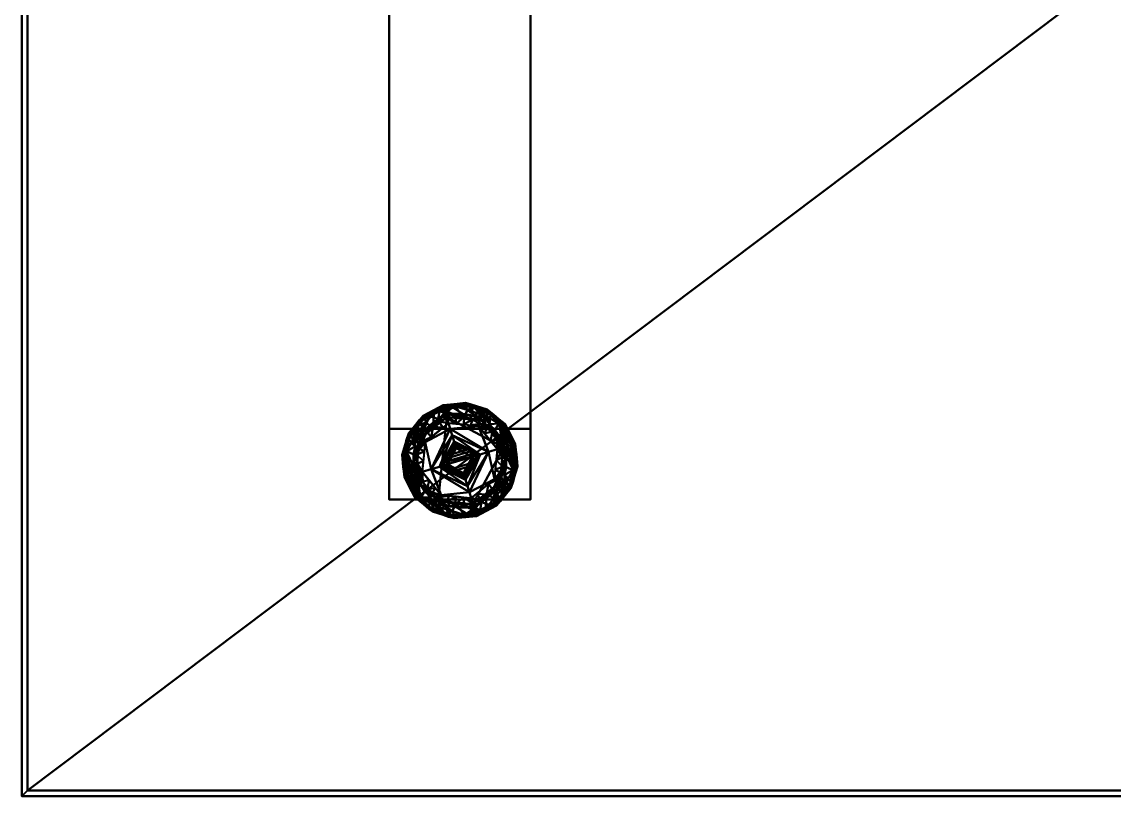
# Model space of a CAD drawing. Header units: millimetres. Extents: x -1905 to 795, y -245 to 965.
# Drawn here: x -1904.5 to -1518, y -245.1 to 28.9 of the extents above; entities that cross this region are included whole.
import ezdxf

# ---------------------------------------------------------------- set-up
doc = ezdxf.new("R2010")
doc.units = ezdxf.units.MM
doc.layers.add('I-FURN', color=7, linetype='Continuous', lineweight=40)

msp = doc.modelspace()

# ---------------------------------------------------------------- meshes
at = {"layer": 'I-FURN', "color": 252, "true_color": 0xa39689}
mesh = msp.add_polyface(dxfattribs=at)
corners = [(-554.52, -245.09, 725), (-554.52, -243.09, 725), (-1902.52, -243.09, 725), (-1902.52, 962.91, 725), (-554.52, 962.91, 725), (-554.52, 964.91, 725), (-1904.52, 964.91, 725), (-1904.52, -245.09, 725)]
mesh.append_faces([[corners[k] for k in face] for face in [(7, 2, 3, 6)]], dxfattribs={"vtx0": -1, "vtx2": -1, "color": 252})
mesh.append_faces([[corners[k] for k in face] for face in [(0, 1, 2, 7)]], dxfattribs={"vtx2": -1, "color": 252})
mesh.append_faces([[corners[k] for k in face] for face in [(3, 4, 5, 6)]], dxfattribs={"vtx3": -1, "color": 252})
mesh = msp.add_polyface(dxfattribs=at)
corners = [(-554.52, -245.09, 700), (-1904.52, -245.09, 700), (-1904.52, 964.91, 700), (-554.52, 964.91, 700), (-554.52, 962.91, 700), (-1902.52, 962.91, 700), (-1902.52, -243.09, 700), (-554.52, -243.09, 700)]
mesh.append_faces([[corners[k] for k in face] for face in [(2, 5, 6, 1)]], dxfattribs={"vtx0": -1, "vtx2": -1, "color": 252})
mesh.append_faces([[corners[k] for k in face] for face in [(3, 4, 5, 2)]], dxfattribs={"vtx2": -1, "color": 252})
mesh.append_faces([[corners[k] for k in face] for face in [(6, 7, 0, 1)]], dxfattribs={"vtx3": -1, "color": 252})
mesh = msp.add_polyface(dxfattribs=at)
corners = [(-1904.52, -245.09, 725), (-1904.52, 964.91, 725), (-1904.52, 964.91, 700), (-1904.52, -245.09, 700)]
mesh.append_faces([[corners[k] for k in face] for face in [(0, 1, 2, 3)]], dxfattribs={"color": 252})
mesh = msp.add_polyface(dxfattribs=at)
corners = [(-1902.52, 962.91, 725), (-1902.52, -243.09, 725), (-554.52, -243.09, 725), (-554.52, 962.91, 725), (-1191.35, 428.44, 725), (-906.26, 428.44, 725), (-906.26, 292.33, 725), (-1191.35, 292.33, 725)]
mesh.append_faces([[corners[k] for k in face] for face in [(3, 5, 6, 2), (7, 1, 2, 6)]], dxfattribs={"vtx0": -1, "vtx2": -1, "color": 252})
mesh.append_faces([[corners[k] for k in face] for face in [(3, 0, 4, 5), (7, 4, 0, 1)]], dxfattribs={"vtx1": -1, "vtx3": -1, "color": 252})
mesh = msp.add_polyface(dxfattribs=at)
corners = [(-1902.52, 962.91, 700), (-554.52, 962.91, 700), (-554.52, -243.09, 700), (-1902.52, -243.09, 700), (-1191.35, 428.44, 700), (-1191.35, 292.33, 700), (-906.26, 292.33, 700), (-906.26, 428.44, 700)]
mesh.append_faces([[corners[k] for k in face] for face in [(5, 3, 0, 4), (4, 0, 1, 7)]], dxfattribs={"vtx0": -1, "vtx2": -1, "color": 252})
mesh.append_faces([[corners[k] for k in face] for face in [(2, 3, 5, 6), (1, 2, 6, 7)]], dxfattribs={"vtx1": -1, "vtx3": -1, "color": 252})
mesh = msp.add_polyface(dxfattribs=at)
corners = [(-1902.52, -243.09, 725), (-1902.52, 962.91, 725), (-1902.52, 962.91, 700), (-1902.52, -243.09, 700)]
mesh.append_faces([[corners[k] for k in face] for face in [(0, 1, 2, 3)]], dxfattribs={"color": 252})
mesh = msp.add_polyface(dxfattribs=at)
corners = [(-1902.52, 962.91, 725), (-1902.52, -243.09, 725), (-1902.52, -243.09, 700), (-1902.52, 962.91, 700)]
mesh.append_faces([[corners[k] for k in face] for face in [(0, 1, 2, 3)]], dxfattribs={"color": 252})
at = {"layer": 'I-FURN', "color": 250, "true_color": 0x141414}
mesh = msp.add_polyface(dxfattribs=at)
corners = [(-1774.52, 859.91, 20.54), (-1774.52, 834.91, 20.54), (-1774.52, 834.91, 650), (-1774.52, -115.09, 650), (-1774.52, -115.09, 20.54), (-1774.52, -140.09, 20.54), (-1774.52, -140.09, 700), (-1774.52, 859.91, 700)]
mesh.append_faces([[corners[k] for k in face] for face in [(2, 7, 0, 1)]], dxfattribs={"vtx0": -1, "color": 250})
mesh.append_faces([[corners[k] for k in face] for face in [(7, 2, 3, 6)]], dxfattribs={"vtx0": -1, "vtx2": -1, "color": 250})
mesh.append_faces([[corners[k] for k in face] for face in [(5, 6, 3, 4)]], dxfattribs={"vtx1": -1, "color": 250})
mesh = msp.add_polyface(dxfattribs=at)
corners = [(-1724.52, -140.09, 700), (-1724.52, 859.91, 700), (-1774.52, 859.91, 700), (-1774.52, -140.09, 700)]
mesh.append_faces([[corners[k] for k in face] for face in [(3, 0, 1, 2)]], dxfattribs={"color": 250})
mesh = msp.add_polyface(dxfattribs=at)
corners = [(-1724.52, 859.91, 20.54), (-1724.52, 859.91, 700), (-1724.52, -140.09, 700), (-1724.52, -140.09, 20.54), (-1724.52, -115.09, 20.54), (-1724.52, -115.09, 650), (-1724.52, 834.91, 650), (-1724.52, 834.91, 20.54)]
mesh.append_faces([[corners[k] for k in face] for face in [(5, 6, 1, 2)]], dxfattribs={"vtx1": -1, "vtx3": -1, "color": 250})
mesh.append_faces([[corners[k] for k in face] for face in [(3, 4, 5, 2)]], dxfattribs={"vtx2": -1, "color": 250})
mesh.append_faces([[corners[k] for k in face] for face in [(6, 7, 0, 1)]], dxfattribs={"vtx3": -1, "color": 250})
mesh = msp.add_polyface(dxfattribs=at)
corners = [(-1724.52, 834.91, 650), (-1724.52, -115.09, 650), (-1774.52, -115.09, 650), (-1774.52, 834.91, 650)]
mesh.append_faces([[corners[k] for k in face] for face in [(0, 1, 2, 3)]], dxfattribs={"color": 250})
at = {"layer": 'I-FURN', "color": 250, "true_color": 0x191919}
mesh = msp.add_polyface(dxfattribs=at)
corners = [(-1734.13, -121.73, -0.13), (-1741.92, -112.19, -0.13), (-1754.19, -110.95, -0.13), (-1763.73, -118.75, -0.13), (-1764.96, -131.01, -0.13), (-1766.58, -131.49, 0.2), (-1767.94, -131.9, 1.16), (-1768.86, -132.18, 2.58), (-1769.18, -132.27, 4.27), (-1769.94, -124.31, 4.27), (-1767.6, -116.66, 4.27), (-1762.52, -110.49, 4.27), (-1755.45, -106.74, 4.27), (-1747.49, -105.97, 4.27), (-1739.84, -108.31, 4.27), (-1733.67, -113.4, 4.27), (-1729.92, -120.46, 4.27), (-1730.24, -120.56, 2.58), (-1731.15, -120.83, 1.16), (-1732.52, -121.25, 0.2), (-1735.73, -113.19, 1.04), (-1768.34, -123, 1.04), (-1731.97, -116.6, 4.27), (-1769.6, -127.92, 4.27), (-1732.94, -116.35, 1.35), (-1768.93, -127.18, 1.35), (-1751.13, -107.22, 1.16), (-1758.79, -109.53, 1.16), (-1744.1, -107.84, 1.26), (-1764.31, -113.92, 1.26), (-1733.94, -117.55, 0.27), (-1738.03, -116.96, -0.13), (-1767.43, -127.63, 0.27), (-1764.35, -124.88, -0.13), (-1739.69, -111.03, 0.42), (-1740.34, -108.73, 2.04), (-1736.76, -110.86, 4.27), (-1734.94, -112.45, 2.61), (-1743.67, -107.14, 4.27), (-1737.6, -110.08, 2.66), (-1766.23, -119.01, 0.42), (-1766.96, -116.74, 2.04), (-1768.77, -120.49, 4.27), (-1769.41, -122.82, 2.61), (-1765.06, -113.58, 4.27), (-1768.49, -119.38, 2.66), (-1748.06, -111.57, -0.13), (-1758.96, -114.85, -0.13), (-1751.47, -106.36, 4.27), (-1758.98, -108.62, 4.27), (-1755.28, -107.32, 2.03), (-1754.6, -108.8, 0.44), (-1742.73, -109.83, 0.25), (-1746.92, -108.46, 0.35), (-1747.69, -106.91, 1.53), (-1764.36, -116.34, 0.25), (-1761.62, -112.88, 0.35), (-1761.83, -111.17, 1.53)]
mesh.append_faces([[corners[k] for k in face] for face in [(22, 24, 15), (48, 50, 12), (0, 30, 19), (3, 56, 47), (33, 40, 3), (15, 37, 36), (38, 28, 13), (10, 45, 42), (2, 51, 46), (12, 50, 49), (49, 57, 11)]], dxfattribs={"vtx0": -1, "vtx1": -1, "color": 250})
mesh.append_faces([[corners[k] for k in face] for face in [(41, 44, 29), (25, 21, 32), (45, 43, 42), (19, 30, 24), (35, 34, 28), (50, 51, 27), (24, 22, 17), (20, 24, 30), (41, 29, 40), (24, 20, 37), (51, 47, 27), (52, 34, 1), (21, 33, 32), (25, 7, 23), (55, 56, 3), (27, 49, 50), (28, 38, 35), (31, 20, 30), (57, 49, 27), (32, 5, 25), (45, 21, 43), (52, 53, 28), (35, 20, 34), (54, 28, 53), (29, 55, 40), (20, 31, 34), (20, 39, 37), (36, 37, 39), (24, 37, 15), (39, 20, 35), (14, 39, 35), (33, 21, 40), (21, 41, 40), (43, 25, 9), (41, 45, 10), (25, 43, 21), (21, 45, 41), (1, 53, 52), (50, 48, 26), (27, 56, 57), (51, 50, 26), (46, 51, 26), (28, 34, 52), (46, 26, 53), (54, 53, 26), (48, 54, 26), (13, 28, 54), (55, 29, 56), (3, 40, 55), (57, 56, 29), (27, 47, 56), (29, 11, 57)]], dxfattribs={"vtx0": -1, "vtx1": -1, "vtx2": -1, "color": 250})
mesh.append_faces([[corners[k] for k in face] for face in [(24, 17, 18), (25, 6, 7), (54, 48, 13), (24, 18, 19), (25, 23, 9), (30, 0, 31), (34, 31, 1), (43, 9, 42), (41, 10, 44), (51, 2, 47), (53, 1, 46)]], dxfattribs={"vtx0": -1, "vtx2": -1, "color": 250})
mesh.append_faces([[corners[k] for k in face] for face in [(5, 6, 25), (4, 5, 32), (14, 36, 39), (33, 4, 32), (38, 14, 35), (44, 11, 29)]], dxfattribs={"vtx1": -1, "vtx2": -1, "color": 250})
mesh.append_faces([[corners[k] for k in face] for face in [(7, 8, 23), (22, 16, 17)]], dxfattribs={"vtx2": -1, "color": 250})
mesh = msp.add_polyface(dxfattribs=at)
corners = [(-1729.92, -120.46, 4.27), (-1733.67, -113.4, 4.27), (-1739.84, -108.31, 4.27), (-1747.49, -105.97, 4.27), (-1755.45, -106.74, 4.27), (-1762.52, -110.49, 4.27), (-1767.6, -116.66, 4.27), (-1769.94, -124.31, 4.27), (-1769.18, -132.27, 4.27), (-1768.98, -132.22, 5.59), (-1768.42, -132.05, 6.78), (-1767.54, -131.78, 7.75), (-1766.42, -131.45, 8.39), (-1765.07, -118.03, 8.39), (-1754.62, -109.49, 8.39), (-1741.2, -110.84, 8.39), (-1732.67, -121.29, 8.39), (-1731.55, -120.96, 7.75), (-1730.67, -120.69, 6.78), (-1730.11, -120.52, 5.59), (-1736.94, -116.07, 8.39), (-1765.75, -124.74, 8.39), (-1733.41, -114.84, 6.6), (-1769.36, -125.66, 6.6), (-1731.97, -116.6, 4.27), (-1769.6, -127.92, 4.27), (-1731.59, -117.15, 5.9), (-1769.61, -128.59, 5.9), (-1738.64, -110.06, 6.9), (-1767.64, -118.78, 6.9), (-1733.14, -117.21, 7.75), (-1735.59, -113.28, 7.45), (-1768.28, -127.79, 7.75), (-1768.41, -123.15, 7.45), (-1745.58, -107.18, 6.94), (-1763.44, -112.56, 6.94), (-1735.97, -111.61, 6.19), (-1769.02, -121.55, 6.19), (-1738.68, -109.24, 5.61), (-1743.67, -107.14, 4.27), (-1742.09, -107.79, 6.26), (-1736.76, -110.86, 4.27), (-1741.98, -108.92, 7.56), (-1768.06, -118.08, 5.61), (-1765.06, -113.58, 4.27), (-1766.02, -114.98, 6.26), (-1768.77, -120.49, 4.27), (-1765.69, -116.3, 7.55), (-1765.41, -121.38, 8.39), (-1745.5, -106.48, 5.59), (-1751.55, -106.39, 6.15), (-1757.99, -108.41, 6.58), (-1763.9, -112.01, 5.59), (-1758.98, -108.62, 4.27), (-1761.22, -110.08, 6.22), (-1747.91, -110.17, 8.39), (-1744.56, -110.51, 8.39), (-1759.85, -113.76, 8.39), (-1760.27, -110.65, 7.55), (-1762.46, -115.89, 8.39), (-1756.7, -108.94, 7.71), (-1751.97, -107.61, 7.65), (-1757.24, -111.63, 8.39), (-1734.8, -118.68, 8.39), (-1766.09, -128.09, 8.39), (-1739.07, -113.46, 8.39), (-1751.47, -106.36, 4.27), (-1751.27, -109.83, 8.39)]
mesh.append_faces([[corners[k] for k in face] for face in [(17, 30, 16), (11, 27, 10), (1, 26, 24), (19, 26, 18), (5, 54, 53), (41, 36, 1), (6, 45, 44), (44, 52, 5), (56, 34, 55)]], dxfattribs={"vtx0": -1, "vtx1": -1, "color": 250})
mesh.append_faces([[corners[k] for k in face] for face in [(7, 27, 23), (22, 26, 1), (19, 24, 26), (31, 30, 22), (28, 31, 36), (28, 40, 42), (28, 38, 40), (50, 34, 49), (25, 9, 27), (29, 45, 43), (37, 23, 33), (22, 30, 17), (33, 23, 32), (29, 47, 45), (36, 38, 28), (22, 17, 26), (27, 11, 23), (11, 32, 23), (31, 63, 30), (22, 36, 31), (43, 46, 37), (42, 65, 28), (35, 45, 47), (33, 29, 37), (33, 32, 64), (29, 48, 47), (3, 50, 49), (61, 50, 51), (51, 50, 4), (22, 1, 36), (36, 41, 38), (43, 37, 29), (7, 23, 37), (58, 51, 54), (34, 42, 40), (2, 40, 38), (34, 40, 49), (44, 45, 52), (52, 45, 35), (43, 45, 6), (33, 48, 29), (58, 60, 51), (39, 49, 40), (54, 5, 52), (61, 51, 60), (35, 58, 54), (34, 56, 42), (54, 52, 35), (53, 54, 51), (61, 34, 50), (35, 47, 59), (58, 62, 60), (58, 35, 59), (60, 14, 61), (34, 61, 55), (65, 31, 28)]], dxfattribs={"vtx0": -1, "vtx1": -1, "vtx2": -1, "color": 250})
mesh.append_faces([[corners[k] for k in face] for face in [(32, 11, 12), (27, 9, 10), (47, 48, 13), (27, 7, 25), (32, 12, 64), (49, 39, 3), (43, 6, 46), (51, 4, 53), (47, 13, 59)]], dxfattribs={"vtx0": -1, "vtx2": -1, "color": 250})
mesh.append_faces([[corners[k] for k in face] for face in [(31, 65, 20, 63), (33, 64, 21, 48), (58, 59, 57, 62), (50, 3, 66, 4), (61, 14, 67, 55)]], dxfattribs={"vtx0": -1, "vtx3": -1, "color": 250})
mesh.append_faces([[corners[k] for k in face] for face in [(2, 39, 40), (17, 18, 26), (41, 2, 38), (15, 65, 42), (46, 7, 37), (56, 15, 42), (62, 14, 60), (63, 16, 30)]], dxfattribs={"vtx1": -1, "vtx2": -1, "color": 250})
mesh.append_faces([[corners[k] for k in face] for face in [(19, 0, 24), (25, 8, 9)]], dxfattribs={"vtx2": -1, "color": 250})
mesh = msp.add_polyface(dxfattribs=at)
corners = [(-1766.42, -131.45, 8.39), (-1765.49, -131.17, 8.78), (-1764.58, -130.89, 9.22), (-1763.69, -130.62, 9.71), (-1762.82, -130.36, 10.25), (-1761.76, -119.81, 10.25), (-1753.54, -113.09, 10.25), (-1742.98, -114.16, 10.25), (-1736.27, -122.37, 10.25), (-1735.41, -122.11, 9.71), (-1734.52, -121.85, 9.22), (-1733.6, -121.57, 8.78), (-1732.67, -121.29, 8.39), (-1741.2, -110.84, 8.39), (-1754.62, -109.49, 8.39), (-1765.07, -118.03, 8.39), (-1738.68, -119.42, 10.25), (-1762.44, -126.57, 10.25), (-1735.74, -117.54, 8.39), (-1765.94, -126.62, 8.39), (-1735.69, -118.04, 9), (-1765.7, -127.07, 9), (-1738.47, -114.19, 8.39), (-1740.44, -113.59, 9.22), (-1748.26, -113.62, 10.25), (-1747.91, -110.17, 8.39), (-1765.5, -122.32, 8.39), (-1764.2, -120.73, 9.22), (-1757.65, -116.45, 10.25), (-1759.85, -113.76, 8.39), (-1751.05, -110.75, 9.22), (-1756.89, -112.55, 9.25), (-1761.18, -116.07, 9.3), (-1745.08, -111.78, 9.45), (-1736.49, -119.03, 9.6), (-1740.83, -116.79, 10.25), (-1738.02, -116.12, 9.36), (-1737.29, -115.23, 8.82), (-1740.01, -115.05, 9.69), (-1742.32, -113.38, 9.66), (-1764.49, -127.45, 9.6), (-1762.1, -123.19, 10.25), (-1764.82, -124.18, 9.36), (-1765.92, -123.84, 8.82), (-1763.74, -122.19, 9.69), (-1762.74, -119.52, 9.66), (-1762.99, -118.16, 9.2), (-1762.46, -115.89, 8.39), (-1762.49, -116.05, 8.83), (-1759.76, -113.62, 8.92), (-1757.24, -111.63, 8.39), (-1755.87, -111, 8.79), (-1752.7, -110.01, 8.78), (-1749.38, -109.75, 8.79), (-1744.56, -110.51, 8.39), (-1743.23, -111.21, 8.88), (-1747.87, -110.81, 9.25), (-1751.27, -109.83, 8.39), (-1754.07, -111.34, 9.22), (-1746.2, -110.14, 8.82), (-1759.01, -114.3, 9.41), (-1750.9, -113.36, 10.25), (-1755.6, -114.77, 10.25), (-1759.7, -118.13, 10.25), (-1745.62, -113.89, 10.25)]
mesh.append_faces([[corners[k] for k in face] for face in [(16, 36, 35), (2, 21, 1), (22, 37, 18), (35, 38, 7), (3, 40, 2), (63, 45, 5), (7, 39, 64)]], dxfattribs={"vtx0": -1, "vtx1": -1, "color": 250})
mesh.append_faces([[corners[k] for k in face] for face in [(40, 42, 21), (52, 58, 30), (20, 37, 36), (37, 20, 18), (27, 43, 42), (23, 39, 38), (40, 21, 2), (31, 6, 58), (21, 19, 1), (18, 20, 11), (49, 31, 51), (33, 64, 39), (23, 55, 39), (44, 5, 45), (34, 20, 36), (48, 32, 49), (32, 60, 49), (50, 49, 51), (32, 46, 45), (52, 30, 53), (36, 23, 38), (20, 34, 10), (16, 34, 36), (39, 7, 38), (22, 23, 37), (36, 37, 23), (38, 35, 36), (33, 39, 55), (21, 42, 43), (17, 42, 40), (27, 42, 44), (21, 43, 19), (26, 43, 27), (45, 27, 44), (44, 42, 41), (27, 45, 46), (63, 32, 45), (46, 15, 27), (60, 31, 49), (32, 48, 46), (46, 48, 15), (49, 29, 48), (14, 51, 52), (51, 31, 58), (52, 53, 57), (53, 30, 56), (55, 59, 33), (13, 55, 23), (59, 56, 33), (59, 53, 56), (33, 56, 24), (51, 58, 52), (30, 61, 56), (53, 59, 25), (59, 55, 54), (30, 58, 61), (31, 60, 62), (32, 63, 60)]], dxfattribs={"vtx0": -1, "vtx1": -1, "vtx2": -1, "color": 250})
mesh.append_faces([[corners[k] for k in face] for face in [(34, 16, 8), (27, 15, 26), (40, 3, 4), (43, 26, 19), (23, 22, 13), (34, 8, 9), (58, 6, 61), (42, 17, 41), (59, 54, 25), (56, 61, 24), (44, 41, 5), (51, 14, 50), (55, 13, 54), (33, 24, 64)]], dxfattribs={"vtx0": -1, "vtx2": -1, "color": 250})
mesh.append_faces([[corners[k] for k in face] for face in [(12, 18, 11)]], dxfattribs={"vtx1": -1, "color": 250})
mesh.append_faces([[corners[k] for k in face] for face in [(4, 17, 40), (10, 11, 20), (9, 10, 34), (47, 15, 48, 29), (28, 62, 60, 63), (50, 29, 49), (25, 57, 53), (57, 14, 52), (62, 6, 31)]], dxfattribs={"vtx1": -1, "vtx2": -1, "color": 250})
mesh.append_faces([[corners[k] for k in face] for face in [(19, 0, 1)]], dxfattribs={"vtx2": -1, "color": 250})
mesh = msp.add_polyface(dxfattribs=at)
corners = [(-1734.13, -121.73, -0.13), (-1735.37, -133.99, -0.13), (-1744.91, -141.79, -0.13), (-1757.17, -140.55, -0.13), (-1764.96, -131.01, -0.13), (-1763.73, -118.75, -0.13), (-1754.19, -110.95, -0.13), (-1741.92, -112.19, -0.13)]
mesh.append_faces([[corners[k] for k in face] for face in [(6, 3, 4, 5), (0, 6, 7)]], dxfattribs={"vtx0": -1, "color": 250})
mesh.append_faces([[corners[k] for k in face] for face in [(1, 2, 0)]], dxfattribs={"vtx1": -1, "color": 250})
mesh.append_faces([[corners[k] for k in face] for face in [(2, 3, 6, 0)]], dxfattribs={"vtx1": -1, "vtx2": -1, "vtx3": -1, "color": 250})
at = {"layer": 'I-FURN', "color": 250, "true_color": 0x141414}
mesh = msp.add_polyface(dxfattribs=at)
corners = [(-1724.52, -115.09, 650), (-1724.52, -115.09, 20.54), (-1774.52, -115.09, 20.54), (-1774.52, -115.09, 650)]
mesh.append_faces([[corners[k] for k in face] for face in [(0, 1, 2, 3)]], dxfattribs={"color": 250})
mesh = msp.add_polyface(dxfattribs=at)
corners = [(-1724.52, -115.09, 20.54), (-1724.52, -140.09, 20.54), (-1774.52, -140.09, 20.54), (-1774.52, -115.09, 20.54)]
mesh.append_faces([[corners[k] for k in face] for face in [(3, 0, 1, 2)]], dxfattribs={"color": 250})
at = {"layer": 'I-FURN', "color": 250, "true_color": 0x191919}
mesh = msp.add_polyface(dxfattribs=at)
corners = [(-1750.9, -121.87, 13.84), (-1751.6, -119.56, 13.27), (-1752.27, -117.32, 12.48), (-1752.92, -115.15, 11.47), (-1753.54, -113.09, 10.25), (-1761.76, -119.81, 10.25), (-1762.82, -130.36, 10.25), (-1756.11, -138.58, 10.25), (-1745.55, -139.65, 10.25), (-1746.17, -137.58, 11.47), (-1746.82, -135.42, 12.48), (-1747.5, -133.18, 13.27), (-1748.19, -130.87, 13.84), (-1749.23, -131.06, 13.84), (-1750.28, -131.01, 13.84), (-1751.29, -130.73, 13.84), (-1752.22, -130.23, 13.84), (-1753.01, -129.54, 13.84), (-1753.63, -128.69, 13.84), (-1754.05, -127.72, 13.84), (-1754.24, -126.69, 13.84), (-1754.19, -125.64, 13.84), (-1753.91, -124.62, 13.84), (-1753.41, -123.69, 13.84), (-1752.72, -122.9, 13.84), (-1751.87, -122.28, 13.84), (-1759.69, -129.42, 12), (-1756.75, -128.54, 13.15)]
mesh.append_faces([[corners[k] for k in face] for face in [(5, 3, 4), (9, 7, 8)]], dxfattribs={"vtx0": -1, "color": 250})
mesh.append_faces([[corners[k] for k in face] for face in [(20, 27, 19), (3, 26, 2), (6, 26, 5), (22, 27, 21), (24, 1, 23), (18, 27, 17), (17, 27, 16), (2, 27, 1), (14, 11, 13), (16, 11, 15), (7, 26, 6)]], dxfattribs={"vtx0": -1, "vtx1": -1, "color": 250})
mesh.append_faces([[corners[k] for k in face] for face in [(26, 27, 2), (22, 1, 27), (26, 7, 9), (11, 16, 27), (10, 27, 26), (3, 5, 26)]], dxfattribs={"vtx0": -1, "vtx1": -1, "vtx2": -1, "color": 250})
mesh.append_faces([[corners[k] for k in face] for face in [(27, 18, 19), (27, 10, 11)]], dxfattribs={"vtx0": -1, "vtx2": -1, "color": 250})
mesh.append_faces([[corners[k] for k in face] for face in [(12, 13, 11)]], dxfattribs={"vtx1": -1, "color": 250})
mesh.append_faces([[corners[k] for k in face] for face in [(20, 21, 27), (24, 25, 1), (22, 23, 1), (9, 10, 26), (14, 15, 11)]], dxfattribs={"vtx1": -1, "vtx2": -1, "color": 250})
mesh.append_faces([[corners[k] for k in face] for face in [(25, 0, 1)]], dxfattribs={"vtx2": -1, "color": 250})
mesh = msp.add_polyface(dxfattribs=at)
corners = [(-1753.54, -113.09, 10.25), (-1752.92, -115.15, 11.47), (-1752.27, -117.32, 12.48), (-1751.6, -119.56, 13.27), (-1750.9, -121.87, 13.84), (-1749.87, -121.68, 13.84), (-1748.81, -121.73, 13.84), (-1747.8, -122.01, 13.84), (-1746.87, -122.5, 13.84), (-1746.08, -123.2, 13.84), (-1745.46, -124.05, 13.84), (-1745.05, -125.01, 13.84), (-1744.86, -126.05, 13.84), (-1744.9, -127.1, 13.84), (-1745.18, -128.12, 13.84), (-1745.68, -129.04, 13.84), (-1746.37, -129.84, 13.84), (-1747.23, -130.46, 13.84), (-1748.19, -130.87, 13.84), (-1747.5, -133.18, 13.27), (-1746.82, -135.42, 12.48), (-1746.17, -137.58, 11.47), (-1745.55, -139.65, 10.25), (-1737.33, -132.93, 10.25), (-1736.27, -122.37, 10.25), (-1742.98, -114.16, 10.25), (-1739.4, -123.32, 12), (-1742.34, -124.2, 13.15)]
mesh.append_faces([[corners[k] for k in face] for face in [(23, 21, 22), (1, 25, 0)]], dxfattribs={"vtx0": -1, "color": 250})
mesh.append_faces([[corners[k] for k in face] for face in [(21, 26, 20), (24, 26, 23), (20, 27, 19), (14, 27, 13), (2, 26, 1), (16, 19, 15), (12, 27, 11), (10, 27, 9), (9, 27, 8), (6, 3, 5), (8, 3, 7)]], dxfattribs={"vtx0": -1, "vtx1": -1, "color": 250})
mesh.append_faces([[corners[k] for k in face] for face in [(27, 20, 26), (26, 21, 23), (2, 27, 26), (19, 27, 14), (3, 8, 27), (25, 1, 26)]], dxfattribs={"vtx0": -1, "vtx1": -1, "vtx2": -1, "color": 250})
mesh.append_faces([[corners[k] for k in face] for face in [(27, 2, 3), (27, 10, 11)]], dxfattribs={"vtx0": -1, "vtx2": -1, "color": 250})
mesh.append_faces([[corners[k] for k in face] for face in [(4, 5, 3)]], dxfattribs={"vtx1": -1, "color": 250})
mesh.append_faces([[corners[k] for k in face] for face in [(12, 13, 27), (16, 17, 19), (14, 15, 19), (24, 25, 26), (6, 7, 3)]], dxfattribs={"vtx1": -1, "vtx2": -1, "color": 250})
mesh.append_faces([[corners[k] for k in face] for face in [(17, 18, 19)]], dxfattribs={"vtx2": -1, "color": 250})
mesh = msp.add_polyface(dxfattribs=at)
corners = [(-1766.42, -131.45, 8.39), (-1767.54, -131.78, 7.75), (-1768.42, -132.05, 6.78), (-1768.98, -132.22, 5.59), (-1769.18, -132.27, 4.27), (-1765.42, -139.34, 4.27), (-1759.25, -144.43, 4.27), (-1751.6, -146.77, 4.27), (-1743.64, -146, 4.27), (-1736.58, -142.25, 4.27), (-1731.49, -136.07, 4.27), (-1729.15, -128.43, 4.27), (-1729.92, -120.46, 4.27), (-1730.11, -120.52, 5.59), (-1730.67, -120.69, 6.78), (-1731.55, -120.96, 7.75), (-1732.67, -121.29, 8.39), (-1734.02, -134.71, 8.39), (-1744.47, -143.25, 8.39), (-1757.89, -141.89, 8.39), (-1762.16, -136.67, 8.39), (-1733.35, -128, 8.39), (-1765.68, -137.89, 6.6), (-1729.73, -127.08, 6.6), (-1767.13, -136.13, 4.27), (-1729.5, -124.81, 4.27), (-1767.51, -135.59, 5.9), (-1729.48, -124.15, 5.9), (-1760.45, -142.68, 6.9), (-1731.45, -133.96, 6.9), (-1765.96, -135.52, 7.75), (-1763.5, -139.46, 7.45), (-1730.81, -124.95, 7.75), (-1730.68, -129.59, 7.45), (-1753.51, -145.56, 6.94), (-1735.65, -140.18, 6.94), (-1763.13, -141.13, 6.19), (-1730.08, -131.19, 6.19), (-1760.41, -143.5, 5.61), (-1755.43, -145.6, 4.27), (-1757, -144.95, 6.26), (-1762.34, -141.88, 4.27), (-1757.12, -143.82, 7.56), (-1731.03, -134.66, 5.61), (-1734.03, -139.16, 4.27), (-1733.08, -137.75, 6.26), (-1730.32, -132.25, 4.27), (-1733.4, -136.43, 7.55), (-1733.68, -131.36, 8.39), (-1753.59, -146.26, 5.59), (-1747.55, -146.34, 6.15), (-1741.1, -144.33, 6.58), (-1735.2, -140.72, 5.59), (-1740.11, -144.12, 4.27), (-1737.87, -142.66, 6.22), (-1751.18, -142.57, 8.39), (-1754.54, -142.23, 8.39), (-1739.25, -138.98, 8.39), (-1738.82, -142.09, 7.55), (-1736.63, -136.85, 8.39), (-1742.39, -143.8, 7.71), (-1747.13, -145.13, 7.65), (-1741.86, -141.11, 8.39), (-1764.29, -134.06, 8.39), (-1733.01, -124.65, 8.39), (-1760.02, -139.28, 8.39), (-1747.62, -146.38, 4.27), (-1747.82, -142.91, 8.39)]
mesh.append_faces([[corners[k] for k in face] for face in [(15, 27, 14), (3, 26, 2), (2, 26, 1), (1, 30, 0), (5, 26, 24), (17, 47, 48), (9, 54, 53), (41, 36, 5), (10, 45, 44), (44, 52, 9), (56, 34, 55)]], dxfattribs={"vtx0": -1, "vtx1": -1, "color": 250})
mesh.append_faces([[corners[k] for k in face] for face in [(22, 26, 5), (33, 23, 32), (22, 30, 1), (42, 28, 40), (3, 24, 26), (36, 38, 28), (25, 13, 27), (28, 31, 36), (22, 1, 26), (28, 38, 40), (31, 30, 22), (50, 34, 49), (11, 27, 23), (47, 45, 29), (42, 65, 28), (23, 33, 37), (43, 29, 45), (15, 23, 27), (22, 36, 31), (43, 46, 37), (32, 23, 15), (31, 63, 30), (35, 45, 47), (33, 29, 37), (33, 32, 64), (29, 48, 47), (7, 50, 49), (61, 50, 51), (51, 50, 8), (22, 5, 36), (36, 41, 38), (43, 37, 29), (11, 23, 37), (58, 51, 54), (34, 42, 40), (6, 40, 38), (34, 40, 49), (44, 45, 52), (52, 45, 35), (43, 45, 10), (33, 48, 29), (58, 60, 51), (39, 49, 40), (54, 9, 52), (61, 51, 60), (35, 58, 54), (34, 56, 42), (54, 52, 35), (53, 54, 51), (61, 34, 50), (35, 47, 59), (58, 62, 60), (58, 35, 59), (60, 18, 61), (34, 61, 55), (65, 31, 28)]], dxfattribs={"vtx0": -1, "vtx1": -1, "vtx2": -1, "color": 250})
mesh.append_faces([[corners[k] for k in face] for face in [(40, 6, 39), (27, 13, 14), (32, 15, 16), (32, 16, 64), (49, 39, 7), (43, 10, 46), (51, 8, 53), (47, 17, 59)]], dxfattribs={"vtx0": -1, "vtx2": -1, "color": 250})
mesh.append_faces([[corners[k] for k in face] for face in [(31, 65, 20, 63), (33, 64, 21, 48), (58, 59, 57, 62), (50, 7, 66, 8), (61, 18, 67, 55)]], dxfattribs={"vtx0": -1, "vtx3": -1, "color": 250})
mesh.append_faces([[corners[k] for k in face] for face in [(11, 25, 27), (41, 6, 38), (19, 65, 42), (46, 11, 37), (56, 19, 42), (62, 18, 60), (63, 0, 30)]], dxfattribs={"vtx1": -1, "vtx2": -1, "color": 250})
mesh.append_faces([[corners[k] for k in face] for face in [(3, 4, 24), (25, 12, 13)]], dxfattribs={"vtx2": -1, "color": 250})
mesh = msp.add_polyface(dxfattribs=at)
corners = [(-1769.18, -132.27, 4.27), (-1768.86, -132.18, 2.58), (-1767.94, -131.9, 1.16), (-1766.58, -131.49, 0.2), (-1764.96, -131.01, -0.13), (-1757.17, -140.55, -0.13), (-1744.91, -141.79, -0.13), (-1735.37, -133.99, -0.13), (-1734.13, -121.73, -0.13), (-1732.52, -121.25, 0.2), (-1731.15, -120.83, 1.16), (-1730.24, -120.56, 2.58), (-1729.92, -120.46, 4.27), (-1729.15, -128.43, 4.27), (-1731.49, -136.07, 4.27), (-1736.58, -142.25, 4.27), (-1743.64, -146, 4.27), (-1751.6, -146.77, 4.27), (-1759.25, -144.43, 4.27), (-1765.42, -139.34, 4.27), (-1763.37, -139.55, 1.04), (-1730.75, -129.73, 1.04), (-1767.13, -136.13, 4.27), (-1729.5, -124.81, 4.27), (-1766.16, -136.39, 1.35), (-1730.17, -125.56, 1.35), (-1747.96, -145.51, 1.16), (-1740.31, -143.21, 1.16), (-1754.99, -144.9, 1.26), (-1734.78, -138.81, 1.26), (-1765.16, -135.19, 0.27), (-1761.07, -135.78, -0.13), (-1731.66, -125.11, 0.27), (-1734.75, -127.86, -0.13), (-1759.4, -141.71, 0.42), (-1758.75, -144.01, 2.04), (-1762.34, -141.88, 4.27), (-1764.15, -140.28, 2.61), (-1755.43, -145.6, 4.27), (-1761.49, -142.65, 2.66), (-1732.87, -133.73, 0.42), (-1732.14, -136, 2.04), (-1730.32, -132.25, 4.27), (-1729.69, -129.92, 2.61), (-1734.03, -139.16, 4.27), (-1730.6, -133.36, 2.66), (-1751.04, -141.17, -0.13), (-1740.14, -137.89, -0.13), (-1747.62, -146.38, 4.27), (-1740.11, -144.12, 4.27), (-1743.82, -145.41, 2.03), (-1744.5, -143.94, 0.44), (-1756.37, -142.91, 0.25), (-1752.17, -144.28, 0.35), (-1751.41, -145.82, 1.53), (-1734.73, -136.4, 0.25), (-1737.47, -139.86, 0.35), (-1737.26, -141.57, 1.53)]
mesh.append_faces([[corners[k] for k in face] for face in [(4, 30, 3), (17, 54, 48), (22, 24, 19), (13, 25, 23), (48, 50, 16), (33, 40, 7), (19, 37, 36), (38, 28, 17), (14, 45, 42), (6, 51, 46), (16, 50, 49), (49, 57, 15)]], dxfattribs={"vtx0": -1, "vtx1": -1, "color": 250})
mesh.append_faces([[corners[k] for k in face] for face in [(52, 34, 5), (30, 24, 3), (35, 34, 28), (41, 44, 29), (25, 21, 32), (24, 22, 1), (31, 20, 30), (45, 21, 43), (51, 47, 27), (52, 53, 28), (20, 24, 30), (57, 49, 27), (28, 38, 35), (21, 33, 32), (45, 43, 42), (23, 25, 11), (41, 29, 40), (51, 50, 26), (9, 25, 32), (51, 27, 50), (24, 20, 37), (7, 55, 56), (35, 20, 34), (28, 53, 54), (55, 7, 40), (20, 31, 34), (20, 39, 37), (36, 37, 39), (24, 37, 19), (39, 20, 35), (18, 39, 35), (33, 21, 40), (21, 41, 40), (43, 25, 13), (41, 45, 14), (25, 43, 21), (21, 45, 41), (5, 53, 52), (50, 48, 26), (27, 56, 57), (49, 50, 27), (46, 51, 26), (28, 34, 52), (46, 26, 53), (54, 53, 26), (48, 54, 26), (17, 28, 54), (40, 29, 55), (55, 29, 56), (57, 56, 29), (27, 47, 56), (29, 15, 57)]], dxfattribs={"vtx0": -1, "vtx1": -1, "vtx2": -1, "color": 250})
mesh.append_faces([[corners[k] for k in face] for face in [(24, 1, 2), (24, 2, 3), (25, 9, 10), (56, 47, 7), (32, 8, 9), (25, 10, 11), (30, 4, 31), (34, 31, 5), (43, 13, 42), (41, 14, 44), (51, 6, 47), (53, 5, 46)]], dxfattribs={"vtx0": -1, "vtx2": -1, "color": 250})
mesh.append_faces([[corners[k] for k in face] for face in [(0, 1, 22)]], dxfattribs={"vtx1": -1, "color": 250})
mesh.append_faces([[corners[k] for k in face] for face in [(18, 36, 39), (33, 8, 32), (38, 18, 35), (44, 15, 29)]], dxfattribs={"vtx1": -1, "vtx2": -1, "color": 250})
mesh.append_faces([[corners[k] for k in face] for face in [(11, 12, 23)]], dxfattribs={"vtx2": -1, "color": 250})
mesh = msp.add_polyface(dxfattribs=at)
corners = [(-1745.55, -139.65, 10.25), (-1756.11, -138.58, 10.25), (-1762.82, -130.36, 10.25), (-1763.69, -130.62, 9.71), (-1764.58, -130.89, 9.22), (-1765.49, -131.17, 8.78), (-1766.42, -131.45, 8.39), (-1757.89, -141.89, 8.39), (-1744.47, -143.25, 8.39), (-1734.02, -134.71, 8.39), (-1732.67, -121.29, 8.39), (-1733.6, -121.57, 8.78), (-1734.52, -121.85, 9.22), (-1735.41, -122.11, 9.71), (-1736.27, -122.37, 10.25), (-1737.33, -132.93, 10.25), (-1760.41, -133.32, 10.25), (-1736.65, -126.17, 10.25), (-1763.36, -135.2, 8.39), (-1733.16, -126.11, 8.39), (-1763.41, -134.7, 9), (-1733.39, -125.67, 9), (-1760.62, -138.55, 8.39), (-1758.65, -139.15, 9.22), (-1750.83, -139.11, 10.25), (-1751.18, -142.57, 8.39), (-1733.59, -130.41, 8.39), (-1734.9, -132.01, 9.22), (-1741.44, -136.29, 10.25), (-1739.25, -138.98, 8.39), (-1748.04, -141.99, 9.22), (-1742.2, -140.19, 9.25), (-1737.91, -136.67, 9.3), (-1754.01, -140.96, 9.45), (-1762.6, -133.71, 9.6), (-1758.26, -135.95, 10.25), (-1761.08, -136.62, 9.36), (-1761.8, -137.51, 8.82), (-1759.08, -137.69, 9.69), (-1756.77, -139.35, 9.66), (-1734.61, -125.29, 9.6), (-1736.99, -129.55, 10.25), (-1734.28, -128.56, 9.36), (-1733.18, -128.9, 8.82), (-1735.35, -130.55, 9.69), (-1736.36, -133.21, 9.66), (-1736.1, -134.57, 9.2), (-1736.63, -136.85, 8.39), (-1736.61, -136.69, 8.83), (-1739.33, -139.12, 8.92), (-1741.86, -141.11, 8.39), (-1743.22, -141.74, 8.79), (-1746.4, -142.73, 8.78), (-1749.72, -142.99, 8.79), (-1754.54, -142.23, 8.39), (-1755.87, -141.53, 8.88), (-1751.22, -141.93, 9.25), (-1747.82, -142.91, 8.39), (-1745.02, -141.4, 9.22), (-1752.89, -142.59, 8.82), (-1740.09, -138.44, 9.41), (-1748.19, -139.38, 10.25), (-1743.5, -137.97, 10.25), (-1739.39, -134.61, 10.25), (-1753.47, -138.85, 10.25)]
mesh.append_faces([[corners[k] for k in face] for face in [(16, 36, 35), (12, 21, 11), (22, 37, 18), (35, 38, 1), (13, 40, 12), (63, 45, 15), (64, 33, 24)]], dxfattribs={"vtx0": -1, "vtx1": -1, "color": 250})
mesh.append_faces([[corners[k] for k in face] for face in [(40, 42, 21), (18, 20, 5), (27, 43, 42), (34, 20, 36), (20, 18, 37), (39, 38, 23), (52, 58, 30), (20, 37, 36), (44, 15, 45), (31, 0, 58), (21, 19, 11), (40, 21, 12), (23, 55, 39), (49, 31, 51), (48, 32, 49), (32, 60, 49), (50, 49, 51), (32, 46, 45), (52, 30, 53), (36, 23, 38), (20, 34, 4), (16, 34, 36), (39, 1, 38), (22, 23, 37), (36, 37, 23), (38, 35, 36), (33, 64, 39), (33, 39, 55), (21, 42, 43), (17, 42, 40), (27, 42, 44), (21, 43, 19), (26, 43, 27), (45, 27, 44), (44, 42, 41), (27, 45, 46), (63, 32, 45), (46, 9, 27), (60, 31, 49), (32, 48, 46), (46, 48, 9), (49, 29, 48), (8, 51, 52), (51, 31, 58), (52, 53, 57), (53, 30, 56), (55, 59, 33), (7, 55, 23), (59, 56, 33), (59, 53, 56), (33, 56, 24), (51, 58, 52), (30, 61, 56), (53, 59, 25), (59, 55, 54), (30, 58, 61), (31, 60, 62), (32, 63, 60)]], dxfattribs={"vtx0": -1, "vtx1": -1, "vtx2": -1, "color": 250})
mesh.append_faces([[corners[k] for k in face] for face in [(27, 9, 26), (34, 16, 2), (34, 2, 3), (58, 0, 61), (43, 26, 19), (42, 17, 41), (23, 22, 7), (59, 54, 25), (56, 61, 24), (44, 41, 15), (51, 8, 50), (55, 7, 54)]], dxfattribs={"vtx0": -1, "vtx2": -1, "color": 250})
mesh.append_faces([[corners[k] for k in face] for face in [(6, 18, 5)]], dxfattribs={"vtx1": -1, "color": 250})
mesh.append_faces([[corners[k] for k in face] for face in [(4, 5, 20), (3, 4, 34), (14, 17, 40), (13, 14, 40), (64, 1, 39), (47, 9, 48, 29), (28, 62, 60, 63), (50, 29, 49), (25, 57, 53), (57, 8, 52), (62, 0, 31)]], dxfattribs={"vtx1": -1, "vtx2": -1, "color": 250})
mesh.append_faces([[corners[k] for k in face] for face in [(19, 10, 11)]], dxfattribs={"vtx2": -1, "color": 250})
mesh = msp.add_polyface(dxfattribs=at)
corners = [(-1754.05, -127.72, 13.87), (-1750.9, -121.87, 13.87), (-1745.05, -125.01, 13.85), (-1745.46, -124.05, 13.85), (-1746.08, -123.2, 13.85), (-1746.87, -122.5, 13.84), (-1747.8, -122.01, 13.84), (-1748.81, -121.73, 13.84), (-1749.87, -121.68, 13.84), (-1750.9, -121.87, 13.84), (-1751.87, -122.28, 13.84), (-1752.72, -122.9, 13.84), (-1753.41, -123.69, 13.84), (-1753.91, -124.62, 13.84), (-1754.19, -125.64, 13.85), (-1754.24, -126.69, 13.85)]
mesh.append_faces([[corners[k] for k in face] for face in [(3, 15, 2), (9, 5, 8)]], dxfattribs={"vtx0": -1, "vtx1": -1, "color": 250})
mesh.append_faces([[corners[k] for k in face] for face in [(5, 9, 13)]], dxfattribs={"vtx0": -1, "vtx1": -1, "vtx2": -1, "color": 250})
mesh.append_faces([[corners[k] for k in face] for face in [(5, 13, 14, 4), (4, 14, 15, 3)]], dxfattribs={"vtx0": -1, "vtx2": -1, "color": 250})
mesh.append_faces([[corners[k] for k in face] for face in [(12, 13, 11)]], dxfattribs={"vtx1": -1, "color": 250})
mesh.append_faces([[corners[k] for k in face] for face in [(10, 11, 13), (9, 10, 13), (7, 8, 5), (1, 2, 15)]], dxfattribs={"vtx1": -1, "vtx2": -1, "color": 250})
mesh.append_faces([[corners[k] for k in face] for face in [(15, 0, 1), (5, 6, 7)]], dxfattribs={"vtx2": -1, "color": 250})
mesh = msp.add_polyface(dxfattribs=at)
corners = [(-1753.95, -127.69, 34.87), (-1750.87, -121.96, 34.87), (-1745.14, -125.04, 34.87), (-1745.14, -125.04, 29.62), (-1745.14, -125.04, 24.37), (-1745.14, -125.04, 19.12), (-1745.14, -125.04, 13.87), (-1750.87, -121.96, 13.87), (-1753.95, -127.69, 13.87), (-1753.95, -127.69, 19.12), (-1753.95, -127.69, 24.37), (-1753.95, -127.69, 29.62)]
mesh.append_faces([[corners[k] for k in face] for face in [(7, 1, 4)]], dxfattribs={"vtx0": -1, "vtx1": -1, "vtx2": -1, "color": 250})
mesh.append_faces([[corners[k] for k in face] for face in [(10, 11, 1, 7)]], dxfattribs={"vtx1": -1, "vtx2": -1, "vtx3": -1, "color": 250})
mesh.append_faces([[corners[k] for k in face] for face in [(11, 0, 1), (5, 6, 7, 4)]], dxfattribs={"vtx2": -1, "color": 250})
mesh.append_faces([[corners[k] for k in face] for face in [(7, 8, 9, 10), (1, 2, 3, 4)]], dxfattribs={"vtx3": -1, "color": 250})
mesh = msp.add_polyface(dxfattribs=at)
corners = [(-1745.14, -125.04, 34.87), (-1750.87, -121.96, 34.87), (-1753.95, -127.69, 34.87), (-1748.22, -130.77, 34.87)]
mesh.append_faces([[corners[k] for k in face] for face in [(2, 3, 0, 1)]], dxfattribs={"color": 250})
mesh = msp.add_polyface(dxfattribs=at)
corners = [(-1745.05, -125.01, 13.85), (-1748.19, -130.87, 13.85), (-1754.05, -127.72, 13.85), (-1753.63, -128.69, 13.85), (-1753.01, -129.54, 13.85), (-1752.22, -130.23, 13.84), (-1751.29, -130.73, 13.84), (-1750.28, -131.01, 13.84), (-1749.23, -131.06, 13.84), (-1748.19, -130.87, 13.84), (-1747.23, -130.46, 13.84), (-1746.37, -129.84, 13.84), (-1745.68, -129.04, 13.84), (-1745.18, -128.12, 13.84), (-1744.9, -127.1, 13.85), (-1744.86, -126.05, 13.85)]
mesh.append_faces([[corners[k] for k in face] for face in [(3, 1, 2)]], dxfattribs={"vtx0": -1, "color": 250})
mesh.append_faces([[corners[k] for k in face] for face in [(10, 13, 9), (9, 5, 8)]], dxfattribs={"vtx0": -1, "vtx1": -1, "color": 250})
mesh.append_faces([[corners[k] for k in face] for face in [(4, 14, 1), (5, 9, 13)]], dxfattribs={"vtx0": -1, "vtx1": -1, "vtx2": -1, "color": 250})
mesh.append_faces([[corners[k] for k in face] for face in [(1, 14, 15)]], dxfattribs={"vtx0": -1, "vtx2": -1, "color": 250})
mesh.append_faces([[corners[k] for k in face] for face in [(12, 13, 11), (6, 7, 5)]], dxfattribs={"vtx1": -1, "color": 250})
mesh.append_faces([[corners[k] for k in face] for face in [(10, 11, 13), (3, 4, 1), (7, 8, 5)]], dxfattribs={"vtx1": -1, "vtx2": -1, "color": 250})
mesh.append_faces([[corners[k] for k in face] for face in [(13, 14, 4, 5)]], dxfattribs={"vtx1": -1, "vtx3": -1, "color": 250})
mesh.append_faces([[corners[k] for k in face] for face in [(15, 0, 1)]], dxfattribs={"vtx2": -1, "color": 250})
mesh = msp.add_polyface(dxfattribs=at)
corners = [(-1745.14, -125.04, 13.87), (-1745.14, -125.04, 19.12), (-1745.14, -125.04, 24.37), (-1745.14, -125.04, 29.62), (-1745.14, -125.04, 34.87), (-1748.22, -130.77, 34.87), (-1753.95, -127.69, 34.87), (-1753.95, -127.69, 29.62), (-1753.95, -127.69, 24.37), (-1753.95, -127.69, 19.12), (-1753.95, -127.69, 13.85), (-1748.22, -130.77, 13.85)]
mesh.append_faces([[corners[k] for k in face] for face in [(8, 2, 5), (8, 11, 2)]], dxfattribs={"vtx0": -1, "vtx1": -1, "vtx2": -1, "color": 250})
mesh.append_faces([[corners[k] for k in face] for face in [(1, 2, 11, 0), (7, 8, 5, 6)]], dxfattribs={"vtx1": -1, "color": 250})
mesh.append_faces([[corners[k] for k in face] for face in [(3, 4, 5, 2), (9, 10, 11, 8)]], dxfattribs={"vtx2": -1, "color": 250})
at = {"layer": 'I-FURN', "color": 250, "true_color": 0x141414}
mesh = msp.add_polyface(dxfattribs=at)
corners = [(-1724.52, -140.09, 20.54), (-1724.52, -140.09, 700), (-1774.52, -140.09, 700), (-1774.52, -140.09, 20.54)]
mesh.append_faces([[corners[k] for k in face] for face in [(0, 1, 2, 3)]], dxfattribs={"color": 250})
at = {"layer": 'I-FURN', "color": 252, "true_color": 0xa39689}
mesh = msp.add_polyface(dxfattribs=at)
corners = [(-554.52, -243.09, 725), (-1902.52, -243.09, 725), (-1902.52, -243.09, 700), (-554.52, -243.09, 700)]
mesh.append_faces([[corners[k] for k in face] for face in [(0, 1, 2, 3)]], dxfattribs={"color": 252})
mesh = msp.add_polyface(dxfattribs=at)
corners = [(-1902.52, -243.09, 725), (-554.52, -243.09, 725), (-554.52, -243.09, 700), (-1902.52, -243.09, 700)]
mesh.append_faces([[corners[k] for k in face] for face in [(0, 1, 2, 3)]], dxfattribs={"color": 252})
mesh = msp.add_polyface(dxfattribs=at)
corners = [(-554.52, -245.09, 725), (-1904.52, -245.09, 725), (-1904.52, -245.09, 700), (-554.52, -245.09, 700)]
mesh.append_faces([[corners[k] for k in face] for face in [(0, 1, 2, 3)]], dxfattribs={"color": 252})

doc.saveas('drawing.dxf')
